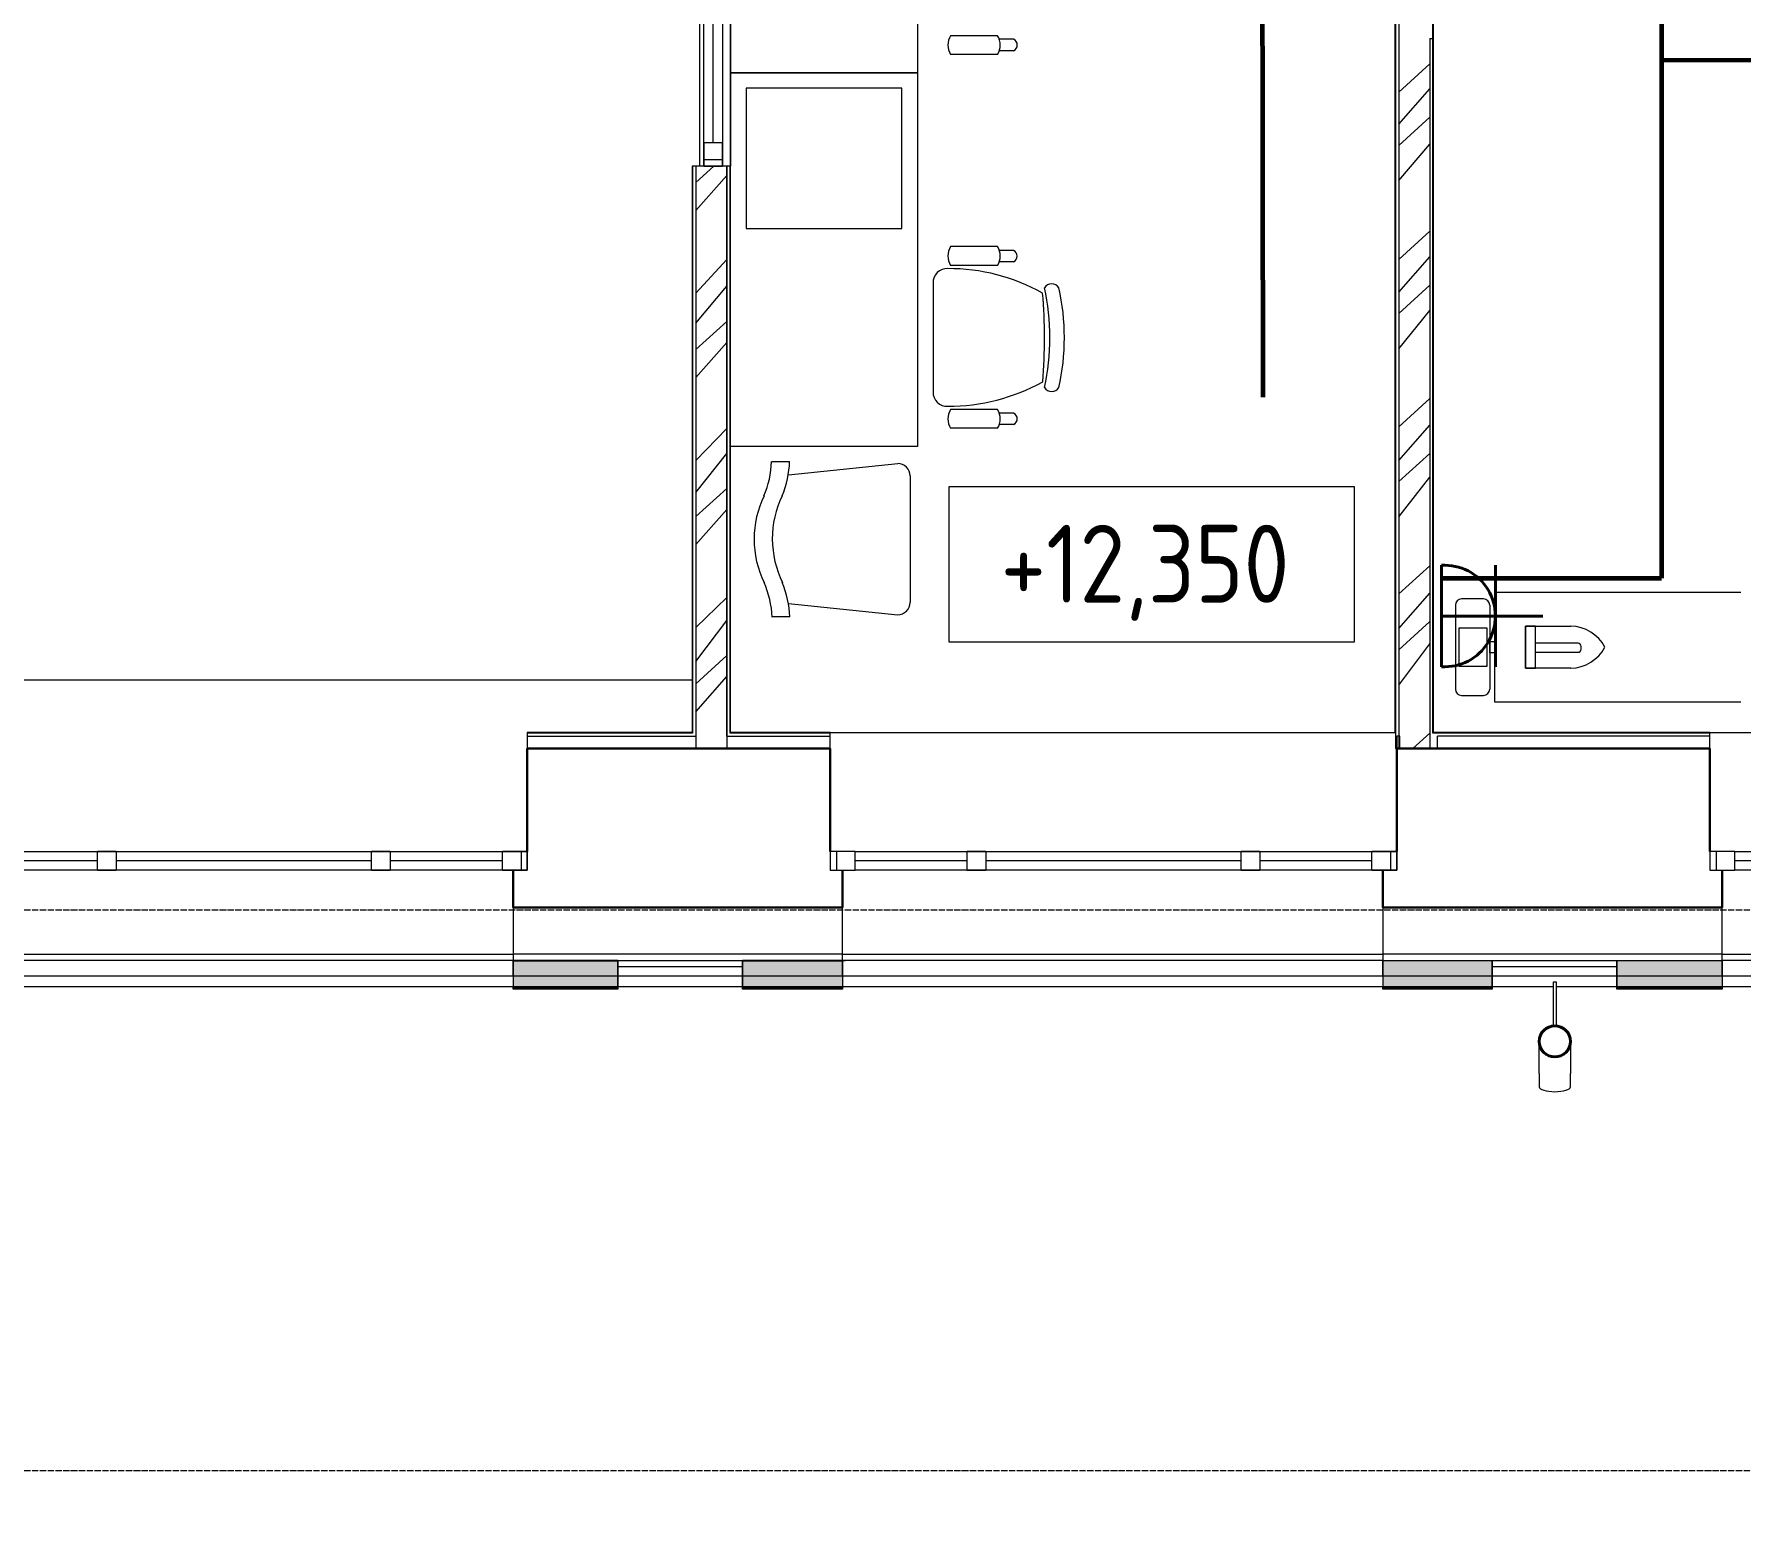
# Model space of a CAD drawing. Header units: millimetres. Extents: x -32 to 417638015, y -35 to 175284279.
# Drawn here: x 417421581 to 417427062, y 175231663 to 175236392 of the extents above; entities that cross this region are included whole.
import ezdxf

# ---------------------------------------------------------------- set-up
doc = ezdxf.new("R2010")
doc.units = ezdxf.units.MM
doc.linetypes.add('ADSK_Линия сетки', pattern=[25, 20, -2.5, 0, -2.5])
for name, color, linetype, lineweight in [('_ Окна', 7, 'Continuous', 9), ('_ЭМ_гофра', 5, 'Continuous', 60), ('Аннотация', 7, 'Continuous', 18), ('Обобщенные модели', 7, 'Continuous', 18), ('Ограждение', 7, 'Continuous', 9), ('Окна', 7, 'Continuous', 9), ('Оси', 253, 'Continuous', 9), ('Отметки', 7, 'Continuous', 9), ('Перекрытие', 7, 'Continuous', 18), ('Стены наружные', 7, 'Continuous', 18), ('Стены несущие', 7, 'Continuous', 30), ('Стены отделка', 7, 'Continuous', 30), ('Стены штриховка', 7, 'Continuous', 9), ('ТХ', 5, 'Continuous', 0), ('ТХ_Задание ЭОМ_СС', 6, 'Continuous', 0), ('ШТРИХОВКА', 252, 'Continuous', 15), ('ЭМ', 5, 'Continuous', 40)]:
    doc.layers.add(name, color=color, linetype=linetype, lineweight=lineweight)
doc.styles.add('GOST Common_1', font='GOST_Common.ttf', dxfattribs={"width": 0.9, "height": 250})
pattern_1 = [(45, (591.9394108331762, 243.9018102923292), (-269.4076836320746, 269.4076836320746), []), (45, (681.7420108331135, 243.9018102923292), (-269.4076836320746, 269.4076836320746), []), (45, (771.5446108331671, 243.9018102923292), (-269.4076836320746, 269.4076836320746), []), (45, (861.3474108331138, 243.9018102923292), (-269.4076836320746, 269.4076836320746), [])]

# ---------------------------------------------------------------- blocks, each defined once
blk = doc.blocks.new('_ЭМ_ТХ2_4 Этаж')
at = {"color": 8, "linetype": 'Continuous'}
for p, q in [((40422.37767770464, 4691.859851492321), (40271.19675428953, 4691.860188422477)), ((40473.71006087001, 4680.397958946865), (40427.99724602627, 4680.391090353703)), ((40422.37754348406, 4631.63498032371), (40271.19662006918, 4631.635317253866)), ((40473.78409831433, 4643.649634614805), (40428.17305241219, 4643.670647679581)), ((40422.37884325276, 4014.842688181423), (40271.19791983788, 4014.843025111579)), ((40473.78534452451, 4002.82548126507), (40428.17429852926, 4002.80467150289)), ((40422.37870902728, 3954.615493522477), (40271.19778561217, 3954.615830452633)), ((40473.71114328641, 3966.079480753964), (40427.99832846851, 3966.084229612941)), ((40214.93503715352, 3898.317783449995), (40214.93425676945, 3548.158486204906)), ((40422.37767770464, 3491.859851492321), (40271.19675428953, 3491.860188422477)), ((40473.71006087001, 3480.397958946865), (40427.99724602627, 3480.391090353703)), ((40422.37754348406, 3431.63498032371), (40271.19662006918, 3431.635317253866)), ((40473.78409831433, 3443.649634614805), (40428.17305241219, 3443.670647679581))]:
    blk.add_line(p, q, dxfattribs=at)
at = {"color": 8}
for p, q in [((41892.56395527555, 2863.815685875714), (41892.56395527555, 2593.815685875714)), ((41982.56395527555, 2883.815685875714), (41912.56395527555, 2883.815685875714)), ((42002.56395527555, 2863.815685875714), (42002.56395527555, 2593.815685875714)), ((42809.26577445699, 2903.815685875714), (42017.56395527555, 2903.815685875714)), ((42017.56395527555, 2903.815685875714), (42017.56395527555, 2553.815685875714)), ((41912.56395527555, 2573.815685875714), (41982.56395527555, 2573.815685875714)), ((42017.56395527555, 2553.815685875714), (42809.26577445699, 2553.815685875714))]:
    blk.add_line(p, q, dxfattribs=at)
for points in [[(42263.44396884958, 2661.315681737848), (42117.56395627777, 2661.315681737848), (42117.56395627777, 2796.315681737848), (42263.44396884958, 2796.315681737848)], [(42117.56395627777, 2741.302735877223), (42117.56395627777, 2712.374105346389)]]:
    blk.add_lwpolyline(points, dxfattribs=at)
for points in [[(42117.56395627777, 2661.315681737848), (42149.23025967399, 2661.315681737848), (42149.23025967399, 2796.315681737848), (42117.56395627777, 2796.315681737848)], [(41993.50993665887, 2666.724013634026), (41904.38983037902, 2666.724013634026), (41904.38983037902, 2790.907358117402), (41993.50993665887, 2790.907358117402)], [(42017.56395527555, 2710.315685875714), (42002.56395527555, 2710.315685875714), (42002.56395527555, 2747.315685875714), (42017.56395527555, 2747.315685875714)]]:
    blk.add_lwpolyline(points, close=True, dxfattribs=at)
blk.add_lwpolyline([(42149.23025967399, 2712.374105346389), (42286.28755672494, 2712.374105346389, 0.414213562373095), (42296.28755672494, 2722.374105346389), (42296.28755672494, 2731.302735877223, 0.414213562373095), (42286.28755672494, 2741.302735877223), (42149.23025967399, 2741.302735877223)], format="xyb", dxfattribs=at)
at = {"color": 8, "linetype": 'Continuous'}
for centre, radius, start, end in [((40321.21655616208, 4661.747641361013), 58.38480618134817, 148.9509723046046, 211.0487723123882), ((40372.35774161174, 4661.747527384883), 58.38485265115693, 328.9510123068154, 31.04877231238816), ((40465.26506167601, 4662.00755125143), 20.23648610886201, 294.895452310058, 65.33537231185224), ((40321.21772170507, 3984.728154559838), 58.38482941624959, 148.9509723046046, 211.0487723123659), ((40372.35890715475, 3984.728040583883), 58.38480618133872, 328.950982308906, 31.04877231236584), ((40465.19210664809, 3984.437397390589), 20.23648610886494, 294.895452310069, 65.33537231186311), ((40260.34696130053, 3898.912495784913), 45.41608186922892, 87.8134723070746, 180.7478723090623), ((40263.40384879286, 3319.831300061938), 624.4633710530684, 60.9067723080416, 90.12147231066433), ((40596.08172705302, 3867.170545193119), 28.12327221800075, 34.29147231012012, 145.7082723052362), ((38810.93071880189, 3722.527952314981), 1761.918570076576, 355.3938223140478, 4.654622310899385), ((39842.76492356716, 3722.525652712429), 747.5137961953538, 347.6019923051033, 12.39777231397826), ((39889.23473156776, 3722.525549147438), 747.5137961953548, 347.6019923051033, 12.39777231397826), ((40263.40866741833, 4126.635459578349), 624.4533800444574, 269.877972308325, 299.105892302794), ((40260.34594592125, 3547.565894945918), 45.4158030504315, 179.2518723108096, 272.1866373025553), ((40596.08108231865, 3577.87740246694), 28.12280751992464, 214.2900723028761, 325.7096423144107), ((40321.21655616208, 3461.747641361013), 58.38480618134817, 148.9509723046046, 211.0487723123659), ((40372.35774161174, 3461.747527384883), 58.38485265115693, 328.9510123067931, 31.04877231236584), ((40465.26506167601, 3462.00755125143), 20.23648610886201, 294.895452310069, 65.33537231186311)]:
    blk.add_arc(centre, radius, start, end, dxfattribs=at)
at = {"color": 8}
for centre, radius, start, end in [((41912.56395527555, 2863.815685875714), 20, 90, 180), ((41982.56395527555, 2863.815685875714), 20, 0, 90), ((42260.11817457, 2668.987956386991), 127.3711527563243, 28.01558753379226, 88.50377606933597), ((42260.11817457, 2788.643407118507), 127.3711527563243, 271.496223930664, 331.9844124662077), ((41912.56395527555, 2593.815685875714), 20, 180, 270), ((41982.56395527555, 2593.815685875714), 20, 270, 0)]:
    blk.add_arc(centre, radius, start, end, dxfattribs=at)
at = {"layer": 'ТХ', "color": 8}
for p, q in [((39696.94126051104, 3325.109031993081), (39754.45753656411, 3325.109031993081)), ((39750.54477267947, 3282.637522431789), (40101.77804603204, 3318.211408531468)), ((40141.36100464287, 3278.628449920885), (40141.36100464287, 2872.582663333102)), ((39750.54477267947, 2868.573590822227), (40101.77804603204, 2832.999704722548)), ((39754.99009467567, 2825.862430271751), (39697.20753956692, 2825.862430271751))]:
    blk.add_line(p, q, dxfattribs=at)
for points in [[(39564.93464696157, 4573.23813482745), (39564.93464696157, 5773.23813482745), (40164.93464696157, 5773.23813482745), (40164.93464696157, 4573.23813482745)], [(39564.93464696157, 3373.23813482745), (39564.93464696157, 4573.23813482745), (40164.93464696157, 4573.23813482745), (40164.93464696157, 3373.23813482745)], [(40114.93464696157, 4073.23813482745), (40114.93464696157, 4523.23813482745), (39614.93464696157, 4523.23813482745), (39614.93464696157, 4073.23813482745)]]:
    blk.add_lwpolyline(points, close=True, dxfattribs=at)
for centre, radius, start, end in [((39393.16730327277, 3334.183624413999), 303.3739814454822, 336.7530519051813, 358.2858997655657), ((39439.15208100525, 3336.338701459492), 315.5053656936938, 337.3039269431187, 357.9602610193967), ((40101.77804603229, 3278.628449920885), 39.58295861057559, 0, 90.00000000062532), ((39962.27292319336, 3075.455250665691), 321.8306803474504, 154.3612946005991, 179.9542785554311), ((40020.36951271968, 3075.348739078472), 321.8306803474504, 154.3612946005991, 179.9542785554311), ((39963.43199429715, 3075.966097810277), 322.9897488788007, 180.04506280802, 205.5918781138005), ((40038.44828892643, 3081.475098862109), 339.9600278277715, 180.9892830939127, 205.2718350659282), ((39397.12186093353, 2813.082115141122), 301.4106871721627, 2.37950289174873, 24.1383914908567), ((39439.68463911868, 2814.632760805398), 315.5053656918224, 2.039738980603243, 22.69607305688126), ((40101.77804603229, 2872.582663333131), 39.58295861057559, 269.9999999993747, 0)]:
    blk.add_arc(centre, radius, start, end, dxfattribs=at)
blk = doc.blocks.new('План 4 этажа')
at = {"layer": 'Ограждение', "transparency": 33554432}
for points in [[(32997.88409395548, 1874.938330652134), (33294.43941083325, 1874.938330652134), (33294.43941083325, 1961.125957870099), (32958.43891629408, 1961.125957870099), (32958.43891629408, 1874.938330652134)], [(33294.43941083325, 1961.125957870099), (33294.43941083325, 1962.133406089677), (32997.88409395548, 1961.125957870099)], [(33694.43941083323, 1874.938330652134), (34015.93396467053, 1874.938330652134), (34015.93396467053, 1961.125957870099), (33694.43941083323, 1961.125957870099), (33694.43941083323, 1877.133406089561)], [(36841.07742563516, 1961.125957870041), (36841.07742563516, 1962.133406089677), (36830.07742563516, 1961.125957870041)], [(32958.43891629408, 1869.34835541615), (33294.43941083325, 1869.34835541615), (33294.43941083325, 1870.614894916012), (32958.43891629408, 1870.614894916012)], [(35750.98425000394, 1869.34835541615), (36102.49553615824, 1869.34835541615), (36102.49553615824, 1870.614894916012), (35750.98425000394, 1870.614894916012)], [(36502.49553615824, 1869.34835541615), (36841.07742563516, 1869.34835541615), (36841.07742563516, 1870.614894915954), (36502.49553615824, 1870.614894915954)]]:
    blk.add_hatch(color=8, dxfattribs=at).paths.add_polyline_path(points)
h = blk.add_hatch(color=8, dxfattribs=at)
h.paths.add_polyline_path([(36102.49553615824, 1869.341723460471), (36102.49553615824, 1869.34835541615), (36083.31157526778, 1869.341723460471)])
h.paths.add_polyline_path([(36083.31157526778, 1874.938330652134), (36102.49553615824, 1874.938330652134), (36102.49553615824, 1961.125957870099), (35750.98425000394, 1961.125957870099), (35750.98425000394, 1874.938330652134)])
h = blk.add_hatch(color=8, dxfattribs=at)
h.paths.add_polyline_path([(36841.07742563516, 1869.341723460471), (36841.07742563516, 1869.34835541615), (36597.54948881982, 1869.341723460471)])
h.paths.add_polyline_path([(36841.07742563516, 1874.938330652134), (36841.07742563516, 1961.125957870041), (36502.49553615824, 1961.125957870041), (36502.49553615824, 1874.938330652134), (36597.54948881982, 1874.938330652134)])
h = blk.add_hatch(color=8, dxfattribs=at)
h.paths.add_polyline_path([(33694.43941083323, 1869.34835541615), (34015.93396467053, 1869.34835541615), (34015.93396467053, 1870.614894916012), (33694.43941083323, 1870.614894916012)])
h.paths.add_polyline_path([(34015.93396467053, 1873.194124740141), (34015.93396467053, 1873.642229574674), (33694.43941083323, 1873.194124740141)])
at = {"layer": 'Стены штриховка'}
h = blk.add_hatch(dxfattribs=at)
h.set_pattern_fill('ANSI34', color=8, scale=20)
h.set_pattern_definition(pattern_1)
h.paths.add_polyline_path([(35901.93941083318, 2642.133406092762), (35901.93941083318, 7357.139945119387), (35801.93941083318, 7357.139945119387), (35801.93941083318, 2642.13340609282)])
h.paths.add_polyline_path([(35801.93941083318, 8427.139945119387), (35901.93941083318, 8427.139945119387), (35901.93941083318, 8472.139945119445), (35801.93941083318, 8472.139945119445), (35801.93941083318, 8462.139945119387)])
h = blk.add_hatch(dxfattribs=at)
h.set_pattern_fill('ANSI34', color=8, scale=20)
h.set_pattern_definition(pattern_1)
h.paths.add_polyline_path([(33644.43941083318, 4512.139945119387), (33544.43941083318, 4512.139945119387), (33544.43941083318, 2642.13340609282), (33644.43941083318, 2642.13340609282)])
h.paths.add_polyline_path([(33644.43941083318, 6902.139945119387), (33544.43941083318, 6902.139945119387), (33544.43941083318, 6012.139945119387), (33644.43941083318, 6012.139945119387)])
at = {"layer": '_ Окна', "color": 8}
for p, q in [((33599.89695265175, 4588.139945119387), (33599.89695265176, 5224.139945119387)), ((33629.89695265175, 4532.139945119387), (33569.89695265175, 4532.139945119387)), ((32983.4389162939, 2312.133406091831), (32983.4389162939, 2252.133406091831)), ((33995.93396467052, 2312.133406091831), (33995.93396467052, 2252.133406091831)), ((35775.93396467052, 2312.133406091831), (35775.93396467052, 2252.133406091831)), ((36821.07742563507, 2312.133406091831), (36821.07742563507, 2252.133406091831)), ((31623.4389162939, 2282.133406091831), (31263.4389162939, 2282.133406091831)), ((32503.4389162939, 2282.133406091831), (31683.4389162939, 2282.133406091831)), ((32923.4389162939, 2282.133406091831), (32563.4389162939, 2282.133406091831)), ((34415.93396467052, 2282.133406091831), (34055.93396467052, 2282.133406091831)), ((35295.93396467052, 2282.133406091831), (34475.93396467052, 2282.133406091831)), ((35715.93396467052, 2282.133406091831), (35355.93396467052, 2282.133406091831)), ((37241.07742563507, 2282.133406091831), (36881.07742563507, 2282.133406091831))]:
    blk.add_line(p, q, dxfattribs=at)
at = {"layer": '_ Окна', "color": 8, "lineweight": 18}
for p, q in [((33569.89695265175, 4588.139945119387), (33629.89695265175, 4588.139945119387)), ((33569.89695265175, 4512.139945119387), (33569.89695265175, 4588.139945119387)), ((33629.89695265175, 4588.139945119387), (33629.89695265175, 4512.139945119387)), ((33629.89695265175, 4512.139945119387), (33569.89695265175, 4512.139945119387)), ((31623.4389162939, 2252.133406091831), (31623.4389162939, 2312.133406091831)), ((31623.4389162939, 2312.133406091831), (31683.4389162939, 2312.133406091831)), ((31683.4389162939, 2312.133406091831), (31683.4389162939, 2252.133406091831)), ((32503.4389162939, 2252.133406091831), (32503.4389162939, 2312.133406091831)), ((32503.4389162939, 2312.133406091831), (32563.4389162939, 2312.133406091831)), ((32563.4389162939, 2312.133406091831), (32563.4389162939, 2252.133406091831)), ((32923.4389162939, 2252.133406091831), (32923.4389162939, 2312.133406091831)), ((32923.4389162939, 2312.133406091831), (33003.4389162939, 2312.133406091831)), ((33003.4389162939, 2312.133406091831), (33003.4389162939, 2252.133406091831)), ((34055.93396467052, 2312.133406091831), (33975.93396467052, 2312.133406091831)), ((33975.93396467052, 2312.133406091831), (33975.93396467052, 2252.133406091831)), ((34055.93396467052, 2252.133406091831), (34055.93396467052, 2312.133406091831)), ((34415.93396467052, 2252.133406091831), (34415.93396467052, 2312.133406091831)), ((34415.93396467052, 2312.133406091831), (34475.93396467052, 2312.133406091831)), ((34475.93396467052, 2312.133406091831), (34475.93396467052, 2252.133406091831)), ((35295.93396467052, 2252.133406091831), (35295.93396467052, 2312.133406091831)), ((35295.93396467052, 2312.133406091831), (35355.93396467052, 2312.133406091831)), ((35355.93396467052, 2312.133406091831), (35355.93396467052, 2252.133406091831)), ((35715.93396467052, 2252.133406091831), (35715.93396467052, 2312.133406091831)), ((35715.93396467052, 2312.133406091831), (35795.93396467052, 2312.133406091831)), ((35795.93396467052, 2312.133406091831), (35795.93396467052, 2252.133406091831)), ((36881.07742563507, 2312.133406091831), (36801.07742563507, 2312.133406091831)), ((36801.07742563507, 2312.133406091831), (36801.07742563507, 2252.133406091831)), ((36881.07742563507, 2252.133406091831), (36881.07742563507, 2312.133406091831)), ((31683.4389162939, 2252.133406091831), (31623.4389162939, 2252.133406091831)), ((32563.4389162939, 2252.133406091831), (32503.4389162939, 2252.133406091831)), ((33003.4389162939, 2252.133406091831), (32923.4389162939, 2252.133406091831)), ((33975.93396467052, 2252.133406091831), (34055.93396467052, 2252.133406091831)), ((34475.93396467052, 2252.133406091831), (34415.93396467052, 2252.133406091831)), ((35355.93396467052, 2252.133406091831), (35295.93396467052, 2252.133406091831)), ((35795.93396467052, 2252.133406091831), (35715.93396467052, 2252.133406091831)), ((36801.07742563507, 2252.133406091831), (36881.07742563507, 2252.133406091831))]:
    blk.add_line(p, q, dxfattribs=at)
at = {"layer": 'Аннотация', "color": 8, "lineweight": 20}
for p, q in [((34358.74732649559, 2983.834982499888), (34358.74732649559, 3483.834982499888)), ((34358.74732649559, 3483.834982499888), (35658.74732649559, 3483.834982499888)), ((35658.74732649559, 3483.834982499888), (35658.74732649559, 2983.834982499888)), ((35658.74732649559, 2983.834982499888), (34358.74732649559, 2983.834982499888))]:
    blk.add_line(p, q, dxfattribs=at)
at = {"layer": 'Обобщенные модели', "color": 8}
for p, q in [((36298.36583447558, 1892.133406092529), (36298.3658344756, 1752.992188720556)), ((36308.36583447561, 1892.133406092529), (36298.36583447561, 1892.133406092529)), ((36308.3658344756, 1752.992188720556), (36308.36583447558, 1892.133406092529)), ((36253.36583447567, 1598.485955248703), (36253.36583447567, 1555.981818277622)), ((36353.36583447567, 1555.981818277622), (36353.36583447565, 1598.485955248703))]:
    blk.add_line(p, q, dxfattribs=at)
at = {"layer": 'Обобщенные модели', "color": 8, "flags": 128}
for points in [[(36253.36583447567, 1598.485955248703), (36253.36583447567, 1604.153695682471), (36253.36583447567, 1609.738214749959), (36253.36583447567, 1615.230578411953), (36253.36583447567, 1620.62200005824), (36253.36583447567, 1625.903854564356), (36253.36583447567, 1631.067692089709), (36253.36583447567, 1636.105251595902), (36253.36583447567, 1641.008474062372), (36253.36583447567, 1645.769515379041), (36253.36583447567, 1650.380758895539), (36253.36583447567, 1654.83482760581), (36253.36583447567, 1659.124595950125), (36253.36583447567, 1663.243201214296), (36253.36583447567, 1667.184054508398), (36253.36583447567, 1670.940851307882), (36253.36583447567, 1674.507581539219), (36253.36583447567, 1677.878539194993), (36253.36583447567, 1681.048331461963), (36253.36583447567, 1684.011887348723), (36253.36583447567, 1686.764465798042), (36253.36583447567, 1689.116536527756)], [(36353.36583447567, 1689.116536527814), (36353.36583447567, 1687.846155575477), (36353.36583447567, 1685.182644509361), (36353.36583447567, 1682.306283044105), (36353.36583447567, 1679.22167274449), (36353.36583447567, 1675.933748328884), (36353.36583447567, 1672.447769775114), (36353.36583447567, 1668.769313905097), (36353.36583447565, 1664.904265463585), (36353.36583447565, 1660.858807703597), (36353.36583447565, 1656.639412494551), (36353.36583447565, 1652.252829968638), (36353.36583447565, 1647.70607772225), (36353.36583447565, 1643.006429589004), (36353.36583447565, 1638.161404003331), (36353.36583447565, 1633.178751972679), (36353.36583447565, 1628.066444677359), (36353.36583447565, 1622.83266071853), (36353.36583447565, 1617.485773033986), (36353.36583447565, 1612.034335503413), (36353.36583447565, 1606.487069263938), (36353.36583447565, 1600.852848758281), (36353.36583447565, 1598.485955248703)]]:
    blk.add_lwpolyline(points, dxfattribs=at)
at = {"layer": 'Обобщенные модели', "color": 8}
for radius, start, end in [(52.00000000000003, 90, 270), (52.00000000000004, 270, 90)]:
    blk.add_arc((36303.36583447561, 1702.133406092529), radius, start, end, dxfattribs=at)
at = {"layer": 'Обобщенные модели', "color": 8, "lineweight": 40}
for radius, start, end in [(49.99999999999997, 90, 270), (49.99999999999996, 270, 90)]:
    blk.add_arc((36303.36583447576, 1702.133406092471), radius, start, end, dxfattribs=at)
at = {"layer": 'Обобщенные модели', "color": 8}
for major_axis, ratio, start_param, end_param in [((49.99999999999999, -6.469600222486296e-14), 0.3090169943749482, 3.141592653589785, 4.712388980384689), ((50.00000000000001, -1.091049232098692e-13), 0.3090169943749481, 4.712388980384695, 6.283185307179591)]:
    blk.add_ellipse((36303.36583447561, 1555.981818277622), major_axis=major_axis, ratio=ratio, start_param=start_param, end_param=end_param, dxfattribs=at)
at = {"layer": 'Ограждение', "color": 8}
for p, q in [((32958.43891629402, 1961.125957870099), (32958.43891629402, 1962.133406092762)), ((32958.43891629402, 1961.125957870099), (32958.43891629402, 1912.133406089561)), ((32958.43891629402, 1912.133406089561), (32958.43891629402, 1961.125957870099)), ((33294.43941083321, 1961.125957870099), (32958.43891629402, 1961.125957870099)), ((33294.43941083321, 1961.125957870099), (32958.43891629402, 1961.125957870099)), ((33294.43941083321, 1942.13340609282), (33294.43941083321, 1961.125957870099)), ((33294.43941083321, 1942.13340609282), (33294.43941083321, 1869.341723460471)), ((33294.43941083321, 1870.664890350483), (33294.43941083321, 1942.13340609282)), ((33694.43941083321, 1961.125957870041), (33694.43941083321, 1942.13340609282)), ((34015.93396467049, 1961.125957870099), (33694.43941083321, 1961.125957870099)), ((34015.93396467049, 1961.125957870099), (33694.43941083321, 1961.125957870099)), ((33694.43941083321, 1942.13340609282), (33694.43941083321, 1870.664890350425)), ((33694.43941083321, 1869.341723460471), (33694.43941083321, 1942.13340609282)), ((34015.93396467049, 1962.133406092762), (34015.93396467049, 1961.125957870099)), ((34015.93396467049, 1961.125957870099), (34015.93396467049, 1912.133406089561)), ((34015.93396467049, 1912.133406089561), (34015.93396467049, 1961.125957870041)), ((35750.98425000389, 1961.125957870041), (35750.98425000389, 1962.133406092762)), ((35750.98425000389, 1961.125957870099), (35750.98425000389, 1912.133406089561)), ((35750.98425000389, 1912.133406089561), (35750.98425000389, 1961.125957870041)), ((36102.49553615818, 1961.125957870041), (35750.98425000389, 1961.125957870041)), ((36102.49553615818, 1961.125957870041), (35750.98425000389, 1961.125957870041)), ((36102.49553615818, 1942.13340609282), (36102.49553615818, 1961.125957870041)), ((36102.49553615818, 1942.13340609282), (36102.49553615818, 1869.341723460471)), ((36102.49553615818, 1870.664890350425), (36102.49553615818, 1942.13340609282)), ((36502.49553615818, 1961.125957870041), (36502.49553615818, 1942.13340609282)), ((36841.07742563513, 1961.125957870041), (36502.49553615818, 1961.125957870041)), ((36841.07742563513, 1961.125957870041), (36502.49553615818, 1961.125957870041)), ((36502.49553615818, 1942.13340609282), (36502.49553615818, 1870.664890350425)), ((36502.49553615818, 1869.341723460471), (36502.49553615818, 1942.13340609282)), ((36830.07742563513, 1962.133406092704), (36841.07742563513, 1962.133406092704)), ((36841.07742563513, 1962.133406092704), (36841.07742563513, 1961.125957870041)), ((36841.07742563513, 1961.125957870041), (36841.07742563513, 1912.133406089561)), ((36841.07742563513, 1912.133406089561), (36841.07742563513, 1961.125957870041)), ((32958.43891629402, 1877.133406089561), (32958.43891629402, 1870.664890350483)), ((32958.43891629402, 1869.341723460471), (32958.43891629402, 1877.133406089561)), ((32958.43891629402, 1870.664890350483), (32958.43891629402, 1874.938330652134)), ((32958.43891629402, 1874.938330652134), (32958.43891629402, 1873.642229574674)), ((33294.43941083321, 1874.938330652134), (32958.43891629402, 1874.938330652134)), ((32958.43891629402, 1873.642229574674), (32958.43891629402, 1870.664890350483)), ((32958.43891629402, 1870.664890350483), (32958.43891629402, 1873.642229574674)), ((32958.43891629402, 1873.642229574674), (32958.43891629402, 1870.664890350483)), ((33294.43941083321, 1873.642229574674), (32958.43891629402, 1873.642229574674)), ((32958.43891629402, 1872.868074603728), (32958.43891629402, 1873.194124740141)), ((33294.43941083321, 1873.194124740141), (32958.43891629402, 1873.194124740141)), ((32958.43891629402, 1870.951010407007), (32958.43891629402, 1872.868074603728)), ((32958.43891629402, 1872.868074603728), (32958.43891629402, 1870.951010407007)), ((33294.43941083321, 1872.868074603728), (32958.43891629402, 1872.868074603728)), ((32958.43891629402, 1870.614894916012), (32958.43891629402, 1870.951010407007)), ((33294.43941083321, 1870.951010407007), (32958.43891629402, 1870.951010407007)), ((32958.43891629402, 1869.34835541615), (32958.43891629402, 1870.664890350483)), ((32958.43891629402, 1870.664890350483), (32958.43891629402, 1869.341723460471)), ((33294.43941083321, 1870.664890350483), (32958.43891629402, 1870.664890350483)), ((33294.43941083321, 1870.614894916012), (32958.43891629402, 1870.614894916012)), ((32958.43891629402, 1870.335607216111), (32958.43891629402, 1869.34835541615)), ((33294.43941083321, 1870.335607216111), (32958.43891629402, 1870.335607216111)), ((33294.43941083321, 1869.34835541615), (32958.43891629402, 1869.34835541615)), ((33294.43941083321, 1869.341723460471), (32958.43891629402, 1869.341723460471)), ((33294.43941083321, 1873.642229574674), (33294.43941083321, 1874.938330652134)), ((33294.43941083321, 1874.938330652134), (33294.43941083321, 1870.664890350483)), ((33294.43941083321, 1870.664890350483), (33294.43941083321, 1873.642229574674)), ((33294.43941083321, 1873.642229574674), (33294.43941083321, 1870.664890350483)), ((33294.43941083321, 1870.664890350483), (33294.43941083321, 1873.642229574674)), ((33294.43941083321, 1873.194124740141), (33294.43941083321, 1872.868074603728)), ((33294.43941083321, 1870.951010407007), (33294.43941083321, 1872.868074603728)), ((33294.43941083321, 1872.868074603728), (33294.43941083321, 1870.951010407007)), ((33294.43941083321, 1870.951010407007), (33294.43941083321, 1870.614894916012)), ((33294.43941083321, 1869.341723460471), (33294.43941083321, 1870.664890350483)), ((33294.43941083321, 1870.664890350483), (33294.43941083321, 1869.34835541615)), ((33294.43941083321, 1869.34835541615), (33294.43941083321, 1870.335607216111)), ((33694.43941083321, 1870.664890350425), (33694.43941083321, 1874.938330652134)), ((33694.43941083321, 1874.938330652134), (33694.43941083321, 1873.642229574674)), ((34015.93396467049, 1874.938330652134), (33694.43941083321, 1874.938330652134)), ((33694.43941083321, 1873.642229574674), (33694.43941083321, 1870.664890350425)), ((33694.43941083321, 1870.664890350483), (33694.43941083321, 1873.642229574674)), ((33694.43941083321, 1873.642229574674), (33694.43941083321, 1870.664890350483)), ((34015.93396467049, 1873.642229574674), (33694.43941083321, 1873.642229574674)), ((33694.43941083321, 1872.868074603728), (33694.43941083321, 1873.194124740141)), ((34015.93396467049, 1873.194124740141), (33694.43941083321, 1873.194124740141)), ((33694.43941083321, 1870.951010407007), (33694.43941083321, 1872.868074603728)), ((33694.43941083321, 1872.868074603728), (33694.43941083321, 1870.951010407007)), ((34015.93396467049, 1872.868074603728), (33694.43941083321, 1872.868074603728)), ((33694.43941083321, 1870.614894916012), (33694.43941083321, 1870.951010407007)), ((34015.93396467049, 1870.951010407007), (33694.43941083321, 1870.951010407007)), ((33694.43941083321, 1869.34835541615), (33694.43941083321, 1870.664890350483)), ((33694.43941083321, 1870.664890350483), (33694.43941083321, 1869.341723460471)), ((34015.93396467049, 1870.664890350425), (33694.43941083321, 1870.664890350425)), ((34015.93396467049, 1870.614894916012), (33694.43941083321, 1870.614894916012)), ((33694.43941083321, 1870.335607216111), (33694.43941083321, 1869.34835541615)), ((34015.93396467049, 1870.335607216111), (33694.43941083321, 1870.335607216111)), ((34015.93396467049, 1869.34835541615), (33694.43941083321, 1869.34835541615)), ((34015.93396467049, 1869.341723460471), (33694.43941083321, 1869.341723460471)), ((34015.93396467049, 1877.133406089561), (34015.93396467049, 1869.341723460471)), ((34015.93396467049, 1870.664890350425), (34015.93396467049, 1877.133406089561)), ((34015.93396467049, 1873.642229574674), (34015.93396467049, 1874.938330652134)), ((34015.93396467049, 1874.938330652134), (34015.93396467049, 1870.664890350425)), ((34015.93396467049, 1870.664890350483), (34015.93396467049, 1873.642229574674)), ((34015.93396467049, 1873.642229574674), (34015.93396467049, 1870.664890350483)), ((34015.93396467049, 1870.664890350483), (34015.93396467049, 1873.642229574674)), ((34015.93396467049, 1873.194124740141), (34015.93396467049, 1872.868074603728)), ((34015.93396467049, 1870.951010407007), (34015.93396467049, 1872.868074603728)), ((34015.93396467049, 1872.868074603728), (34015.93396467049, 1870.951010407007)), ((34015.93396467049, 1870.951010407007), (34015.93396467049, 1870.614894916012)), ((34015.93396467049, 1869.341723460471), (34015.93396467049, 1870.664890350483)), ((34015.93396467049, 1870.664890350483), (34015.93396467049, 1869.34835541615)), ((34015.93396467049, 1869.34835541615), (34015.93396467049, 1870.335607216111)), ((35750.98425000389, 1877.133406089561), (35750.98425000389, 1870.664890350425)), ((35750.98425000389, 1869.341723460471), (35750.98425000389, 1877.133406089561)), ((35750.98425000389, 1870.664890350425), (35750.98425000389, 1874.938330652134)), ((35750.98425000389, 1874.938330652134), (35750.98425000389, 1873.642229574674)), ((36102.49553615818, 1874.938330652134), (35750.98425000389, 1874.938330652134)), ((35750.98425000389, 1873.642229574674), (35750.98425000389, 1870.664890350425)), ((35750.98425000389, 1870.664890350425), (35750.98425000389, 1873.642229574674)), ((35750.98425000389, 1873.642229574674), (35750.98425000389, 1870.664890350425)), ((36102.49553615818, 1873.642229574674), (35750.98425000389, 1873.642229574674)), ((35750.98425000389, 1872.868074603728), (35750.98425000389, 1873.194124740141)), ((36102.49553615818, 1873.194124740141), (35750.98425000389, 1873.194124740141)), ((35750.98425000389, 1870.951010407007), (35750.98425000389, 1872.868074603728)), ((35750.98425000389, 1872.868074603728), (35750.98425000389, 1870.951010407007)), ((36102.49553615818, 1872.868074603728), (35750.98425000389, 1872.868074603728)), ((35750.98425000389, 1870.614894916012), (35750.98425000389, 1870.951010407007)), ((36102.49553615818, 1870.951010407007), (35750.98425000389, 1870.951010407007)), ((35750.98425000389, 1869.34835541615), (35750.98425000389, 1870.664890350425)), ((35750.98425000389, 1870.664890350425), (35750.98425000389, 1869.341723460471)), ((36102.49553615818, 1870.664890350425), (35750.98425000389, 1870.664890350425)), ((36102.49553615818, 1870.614894915954), (35750.98425000389, 1870.614894916012)), ((35750.98425000389, 1870.335607216111), (35750.98425000389, 1869.34835541615)), ((36102.49553615818, 1870.335607216111), (35750.98425000389, 1870.335607216111)), ((36102.49553615818, 1869.34835541615), (35750.98425000389, 1869.34835541615)), ((36102.49553615818, 1869.341723460471), (35750.98425000389, 1869.341723460471)), ((36102.49553615818, 1873.642229574674), (36102.49553615818, 1874.938330652134)), ((36102.49553615818, 1874.938330652134), (36102.49553615818, 1870.664890350425)), ((36102.49553615818, 1870.664890350425), (36102.49553615818, 1873.642229574674)), ((36102.49553615818, 1873.642229574674), (36102.49553615818, 1870.664890350425)), ((36102.49553615818, 1870.664890350425), (36102.49553615818, 1873.642229574674)), ((36102.49553615818, 1873.194124740141), (36102.49553615818, 1872.868074603728)), ((36102.49553615818, 1870.951010407007), (36102.49553615818, 1872.868074603728)), ((36102.49553615818, 1872.868074603728), (36102.49553615818, 1870.951010407007)), ((36102.49553615818, 1870.951010407007), (36102.49553615818, 1870.614894915954)), ((36102.49553615818, 1869.341723460471), (36102.49553615818, 1870.664890350425)), ((36102.49553615818, 1870.664890350425), (36102.49553615818, 1869.34835541615)), ((36102.49553615818, 1869.34835541615), (36102.49553615818, 1870.335607216111)), ((36502.49553615818, 1870.664890350425), (36502.49553615818, 1874.938330652134)), ((36502.49553615818, 1874.938330652134), (36502.49553615818, 1873.642229574674)), ((36841.07742563513, 1874.938330652134), (36502.49553615818, 1874.938330652134)), ((36502.49553615818, 1873.642229574674), (36502.49553615818, 1870.664890350425)), ((36502.49553615818, 1870.664890350425), (36502.49553615818, 1873.642229574674)), ((36502.49553615818, 1873.642229574674), (36502.49553615818, 1870.664890350425)), ((36841.07742563513, 1873.642229574674), (36502.49553615818, 1873.642229574674)), ((36502.49553615818, 1872.868074603728), (36502.49553615818, 1873.194124740141)), ((36841.07742563513, 1873.194124740141), (36502.49553615818, 1873.194124740141)), ((36502.49553615818, 1870.951010407007), (36502.49553615818, 1872.868074603728)), ((36502.49553615818, 1872.868074603728), (36502.49553615818, 1870.951010407007)), ((36841.07742563513, 1872.868074603728), (36502.49553615818, 1872.868074603728)), ((36502.49553615818, 1870.614894915954), (36502.49553615818, 1870.951010407007)), ((36841.07742563513, 1870.951010407007), (36502.49553615818, 1870.951010407007)), ((36502.49553615818, 1869.34835541615), (36502.49553615818, 1870.664890350425)), ((36502.49553615818, 1870.664890350425), (36502.49553615818, 1869.341723460471)), ((36841.07742563513, 1870.664890350425), (36502.49553615818, 1870.664890350425)), ((36841.07742563513, 1870.614894915954), (36502.49553615818, 1870.614894915954)), ((36502.49553615818, 1870.335607216053), (36502.49553615818, 1869.34835541615)), ((36841.07742563513, 1870.335607216053), (36502.49553615818, 1870.335607216053)), ((36841.07742563513, 1869.34835541615), (36502.49553615818, 1869.34835541615)), ((36841.07742563513, 1869.341723460471), (36502.49553615818, 1869.341723460471)), ((36841.07742563513, 1877.133406089561), (36841.07742563513, 1869.341723460471)), ((36841.07742563513, 1870.664890350425), (36841.07742563513, 1877.133406089561)), ((36841.07742563513, 1873.642229574674), (36841.07742563513, 1874.938330652134)), ((36841.07742563513, 1874.938330652134), (36841.07742563513, 1870.664890350425)), ((36841.07742563513, 1870.664890350425), (36841.07742563513, 1873.642229574674)), ((36841.07742563513, 1873.642229574674), (36841.07742563513, 1870.664890350425)), ((36841.07742563513, 1870.664890350425), (36841.07742563513, 1873.642229574674)), ((36841.07742563513, 1873.194124740141), (36841.07742563513, 1872.868074603728)), ((36841.07742563513, 1870.951010407007), (36841.07742563513, 1872.868074603728)), ((36841.07742563513, 1872.868074603728), (36841.07742563513, 1870.951010407007)), ((36841.07742563513, 1870.951010407007), (36841.07742563513, 1870.614894915954)), ((36841.07742563513, 1869.341723460471), (36841.07742563513, 1870.664890350425)), ((36841.07742563513, 1870.664890350425), (36841.07742563513, 1869.34835541615)), ((36841.07742563513, 1869.34835541615), (36841.07742563513, 1870.335607216053))]:
    blk.add_line(p, q, dxfattribs=at)
at = {"layer": 'Окна', "color": 8}
for p, q in [((33569.89695265176, 4588.139945119387), (33569.89695265176, 5224.139945119387)), ((33629.89695265182, 5224.139945119387), (33629.89695265182, 4588.139945119387)), ((33569.89695265175, 4588.139945119387), (33569.89695265175, 4512.139945119387)), ((33629.89695265175, 4512.139945119387), (33629.89695265175, 4588.139945119387)), ((33569.89695265175, 4512.139945119387), (33629.89695265175, 4512.139945119387)), ((31263.4389162939, 2312.133406091947), (31623.4389162939, 2312.133406091947)), ((31683.4389162939, 2312.133406091831), (31623.4389162939, 2312.133406091831)), ((31683.4389162939, 2312.133406091947), (32503.4389162939, 2312.133406091947)), ((32563.4389162939, 2312.133406091831), (32503.4389162939, 2312.133406091831)), ((32563.4389162939, 2312.133406091947), (32923.4389162939, 2312.133406091947)), ((33003.4389162939, 2312.133406091831), (32923.4389162939, 2312.133406091831)), ((33003.4389162939, 2252.133406091831), (33003.4389162939, 2312.133406091831)), ((34055.93396467052, 2312.133406091831), (33975.93396467052, 2312.133406091831)), ((33975.93396467052, 2312.133406091831), (33975.93396467052, 2252.133406091831)), ((34055.93396467052, 2312.133406091947), (34415.93396467052, 2312.133406091947)), ((34475.93396467052, 2312.133406091831), (34415.93396467052, 2312.133406091831)), ((34475.93396467052, 2312.133406091947), (35295.93396467052, 2312.133406091889)), ((35355.93396467052, 2312.133406091831), (35295.93396467052, 2312.133406091831)), ((35355.93396467052, 2312.133406091889), (35715.93396467052, 2312.133406091889)), ((35795.93396467052, 2312.133406091831), (35715.93396467052, 2312.133406091831)), ((35795.93396467052, 2252.133406091831), (35795.93396467052, 2312.133406091831)), ((36881.07742563507, 2312.133406091831), (36801.07742563507, 2312.133406091831)), ((36801.07742563507, 2312.133406091831), (36801.07742563507, 2252.133406091831)), ((36881.07742563507, 2312.133406091889), (37241.07742563507, 2312.133406091889)), ((31623.4389162939, 2252.133406091831), (31263.4389162939, 2252.133406091831)), ((31623.4389162939, 2252.133406091831), (31683.4389162939, 2252.133406091831)), ((32503.4389162939, 2252.133406091831), (31683.4389162939, 2252.133406091831)), ((32503.4389162939, 2252.133406091831), (32563.4389162939, 2252.133406091831)), ((32923.4389162939, 2252.133406091831), (32563.4389162939, 2252.133406091831)), ((32923.4389162939, 2252.133406091831), (33003.4389162939, 2252.133406091831)), ((33975.93396467052, 2252.133406091831), (34055.93396467052, 2252.133406091831)), ((34415.93396467052, 2252.133406091831), (34055.93396467052, 2252.133406091831)), ((34415.93396467052, 2252.133406091831), (34475.93396467052, 2252.133406091831)), ((35295.93396467052, 2252.133406091831), (34475.93396467052, 2252.133406091831)), ((35295.93396467052, 2252.133406091831), (35355.93396467052, 2252.133406091831)), ((35715.93396467052, 2252.133406091831), (35355.93396467052, 2252.133406091831)), ((35715.93396467052, 2252.133406091831), (35795.93396467052, 2252.133406091831)), ((36801.07742563507, 2252.133406091831), (36881.07742563507, 2252.133406091831)), ((37241.07742563507, 2252.133406091831), (36881.07742563507, 2252.133406091831))]:
    blk.add_line(p, q, dxfattribs=at)
at = {"layer": 'Оси', "color": 8, "linetype": 'ADSK_Линия сетки'}
for p, q in [((-10052.17750458437, 2124.489036623097), (51155.03272199619, 2124.489036622923)), ((-10052.17750458437, 324.4890366230975), (51155.03272199613, 324.4890366229229))]:
    blk.add_line(p, q, dxfattribs=at)
at = {"layer": 'Перекрытие', "color": 8}
blk.add_line((33532.43941083318, 2862.13340609282), (16671.25271163404, 2862.133406092937), dxfattribs=at)
at = {"layer": 'Стены наружные', "color": 8}
for p, q in [((33557.89695265272, 4512.139945119387), (33557.89695265272, 6012.139945119387)), ((33656.43941083318, 6012.139945119387), (33656.43941083318, 4512.139945119387)), ((33975.93396467064, 2694.13340609282), (35791.93941083341, 2694.13340609282)), ((36801.07742563507, 2694.13340609282), (38621.07742563507, 2694.13340609282)), ((31223.43891629402, 1982.13340609282), (32958.43891629402, 1982.13340609282)), ((34015.93396467064, 1982.13340609282), (35750.93396467064, 1982.13340609282)), ((36841.07742563507, 1982.13340609282), (38576.07742563507, 1982.13340609282)), ((32958.43891629402, 1962.13340609282), (31223.43891629402, 1962.13340609282)), ((35750.93396467052, 1962.13340609282), (34015.93396467064, 1962.13340609282)), ((34015.93396467064, 1962.133406089677), (34025.07522232516, 1962.133406089677)), ((36830.07742563507, 1962.133406089677), (36841.07742563507, 1962.133406089677)), ((38576.07742563507, 1962.13340609282), (36841.07742563507, 1962.13340609282)), ((8460.180587742012, 1912.133406089677), (39661.07609150128, 1912.133406089561)), ((36298.53620534413, 1877.133406089561), (30494.43941083318, 1877.133406089619)), ((32958.43891629402, 1912.133406089561), (32958.43891629402, 1877.133406089561)), ((34015.9339646704, 1912.133406089561), (34015.9339646704, 1877.133406089561)), ((35750.98425000382, 1912.133406089561), (35750.98425000382, 1877.133406089561)), ((36502.49553615809, 1877.133406089561), (36308.2883886674, 1877.133406089561)), ((41822.00930412405, 1877.133406089561), (36502.49553615809, 1877.133406089561)), ((36841.07742563507, 1912.133406089561), (36841.07742563507, 1877.133406089561))]:
    blk.add_line(p, q, dxfattribs=at)
at = {"layer": 'Стены несущие', "color": 8}
for p, q in [((33003.43891629402, 2642.13340609282), (33975.93396467052, 2642.13340609282)), ((33003.43891629402, 2642.13340609282), (33003.43891629402, 2312.133406091831)), ((33975.93396467052, 2312.133406091831), (33975.93396467052, 2642.13340609282)), ((35795.93396467052, 2642.13340609282), (36801.07742563507, 2642.13340609282)), ((35795.93396467052, 2642.13340609282), (35795.93396467052, 2312.133406091831)), ((36801.07742563507, 2312.133406091831), (36801.07742563507, 2642.13340609282)), ((32958.43891629402, 2252.133406091831), (32958.43891629402, 2132.13340609282)), ((34015.93396467064, 2132.13340609282), (34015.93396467064, 2252.133406091831)), ((35750.93396467052, 2252.133406091831), (35750.93396467052, 2132.13340609282)), ((36841.07742563507, 2132.13340609282), (36841.07742563507, 2252.133406091831)), ((34015.93396467064, 2132.13340609282), (32958.43891629402, 2132.13340609282)), ((35750.93396467052, 2132.13340609282), (36841.07742563507, 2132.13340609282))]:
    blk.add_line(p, q, dxfattribs=at)
at = {"layer": 'Стены отделка', "color": 8, "lineweight": 9}
for p, q in [((35789.93941083306, 7357.139945119387), (35789.93941083306, 2694.13340609282)), ((35911.93941083318, 4847.139945119387), (35911.93941083318, 5007.139945119445)), ((35913.93941083306, 2694.13340609282), (35913.93941083306, 4982.139945119445)), ((33656.43941083318, 4512.139945119387), (33532.43941083318, 4512.139945119387)), ((33532.43941083318, 4512.139945119387), (33532.43941083318, 2694.13340609282)), ((33544.43941083318, 4512.139945119387), (33544.43941083318, 2682.13340609282)), ((33644.43941083318, 2682.13340609282), (33644.43941083318, 4512.139945119387)), ((33656.43941083318, 2694.13340609282), (33656.43941083318, 4512.139945119387)), ((33003.43891629402, 2694.13340609282), (33003.43891629402, 2642.13340609282)), ((33532.43941083318, 2694.13340609282), (33003.43891629402, 2694.13340609282)), ((33975.93396467052, 2694.13340609282), (33656.43941083318, 2694.13340609282)), ((33975.93396467052, 2642.13340609282), (33975.93396467052, 2694.13340609282)), ((36801.07742563507, 2694.13340609282), (35913.93941083306, 2694.13340609282)), ((36801.07742563507, 2642.13340609282), (36801.07742563507, 2694.13340609282)), ((33003.43891629402, 2682.13340609282), (33015.07876929722, 2682.13340609282)), ((35791.93941083341, 2642.13340609282), (35926.93941083318, 2642.13340609282)), ((35805.07522232516, 2682.13340609282), (35795.93396467052, 2682.13340609282)), ((35795.93396467052, 2682.13340609282), (35795.93396467052, 2642.13340609282)), ((35805.07522232516, 2642.13340609282), (35805.07522232516, 2682.13340609282)), ((32958.43891629402, 2132.13340609282), (32958.43891629402, 1962.13340609282)), ((34015.93396467064, 1962.13340609282), (34015.93396467064, 2132.13340609282)), ((35750.93396467052, 2132.13340609282), (35750.93396467052, 1962.13340609282)), ((36841.07742563507, 1962.13340609282), (36841.07742563507, 2132.13340609282)), ((34015.93396467064, 1982.13340609282), (32958.43891629402, 1982.13340609282)), ((36841.07742563507, 1982.13340609282), (35750.93396467052, 1982.13340609282)), ((32958.43891629402, 1962.13340609282), (34015.93396467064, 1962.13340609282)), ((33294.43941083318, 1962.133406089619), (32958.43891629402, 1962.133406089619)), ((32958.43891629402, 1962.133406089619), (32958.43891629402, 1961.133406089619)), ((32958.43891629402, 1961.133406089619), (33294.43941083318, 1961.133406089619)), ((33294.43941083318, 1962.13340609282), (33294.43941083318, 1942.13340609282)), ((33294.43941083318, 1942.13340609282), (33694.43941083318, 1942.13340609282)), ((34015.9339646704, 1962.133406089619), (33694.43941083318, 1962.133406089619)), ((33694.43941083318, 1942.13340609282), (33694.43941083318, 1961.133406089619)), ((33694.43941083318, 1961.133406089619), (34015.9339646704, 1961.133406089619)), ((34015.9339646704, 1961.133406089619), (34015.9339646704, 1962.133406089619)), ((35750.93396467052, 1962.13340609282), (36841.07742563507, 1962.13340609282)), ((36102.49553615809, 1962.13340609282), (36102.49553615809, 1942.13340609282)), ((36102.49553615809, 1942.13340609282), (36502.49553615809, 1942.13340609282)), ((36502.49553615809, 1942.13340609282), (36502.49553615809, 1962.13340609282))]:
    blk.add_line(p, q, dxfattribs=at)
at = {"layer": 'Стены штриховка', "color": 8}
for p, q in [((35791.93941083329, 7357.139945119387), (35791.93941083329, 2642.13340609282)), ((35801.93941083318, 7357.139945119328), (35801.93941083318, 2642.13340609282)), ((35911.93941083306, 2692.13340609282), (35911.93941083306, 4977.133406092762)), ((35901.93941083318, 4922.139945119387), (35901.93941083318, 2642.13340609282)), ((35901.93941083318, 4922.139945119387), (35911.93941083318, 4922.139945119445)), ((33534.43941083341, 4512.139945119387), (33534.43941083341, 2692.13340609282)), ((33544.43941083318, 4512.139945119387), (33544.43941083318, 2642.13340609282)), ((33644.43941083318, 4512.139945119387), (33644.43941083306, 2642.13340609282)), ((33654.43941083318, 2692.13340609282), (33654.43941083318, 4512.139945119387)), ((33534.43941083341, 2692.13340609282), (33003.43891629402, 2692.13340609282)), ((33975.93396467052, 2692.13340609282), (33654.43941083318, 2692.13340609282)), ((36801.07742563507, 2692.133406092762), (35911.93941083329, 2692.13340609282)), ((33015.07876929722, 2682.13340609282), (33544.43941083318, 2682.13340609282)), ((33644.43941083318, 2682.13340609282), (33975.93396467052, 2682.13340609282)), ((35926.93941083318, 2642.13340609282), (35926.93941083318, 2682.133406092762)), ((36801.07742563507, 2682.133406092762), (35926.93941083318, 2682.13340609282))]:
    blk.add_line(p, q, dxfattribs=at)
at = {"layer": 'Отметки', "color": 8, "lineweight": 20, "insert": (34523.50110031408, 3360.542058487481), "char_height": 250, "width": 1164.590942835932, "attachment_point": 1, "line_spacing_factor": 1.022761013168346, "style": 'GOST Common_1'}
blk.add_mtext('+12,350', dxfattribs=at)
blk = doc.blocks.new('1м розетка IP20')
at = {"layer": 'ЭМ', "color": 5}
for p, q in [((-10.46755168188247, 162.7321568910265), (-10.46755168192612, -162.7321568912412)), ((163.0684657593665, 162.7321568816078), (163.0684657593374, -162.7321569010965)), ((-10.46755168189702, -1.091393642127514e-10), (315.4856732268672, -3.637978807091713e-11))]:
    blk.add_line(p, q, dxfattribs=at)
blk.add_arc((0, 0), 163.0684657580474, 266.3195877734414, 93.6804122265587, dxfattribs=at)

msp = doc.modelspace()

# ---------------------------------------------------------------- linework, layer by layer
at = {"layer": '_ЭМ_гофра', "linetype": 'ByBlock'}
for points in [[(417425527.2864204, 175235225.541762), (417425521.5271394, 175239737.5749534), (417426807.2162645, 175239737.5749534), (417426807.2162645, 175243409.5324046)], [(417426807.2162645, 175239737.5749534), (417426807.2162645, 175234645.3892597)], [(417428650.8989577, 175236305.8030959), (417426807.2162645, 175236307.6581788)], [(417426099.8989577, 175234645.3892597), (417426807.2162645, 175234645.3892597)]]:
    msp.add_lwpolyline(points, dxfattribs=at)

# ---------------------------------------------------------------- block references
at = {"layer": 'ТХ_Задание ЭОМ_СС', "lineweight": 50}
msp.add_blockref('_ЭМ_ТХ2_4 Этаж', (417384252.4643108, 175231694.5649611), dxfattribs=at)
at = {"layer": 'ШТРИХОВКА'}
msp.add_blockref('План 4 этажа', (417390160.9595469, 175231455.6631508), dxfattribs=at)
at = {"layer": 'ЭМ'}
msp.add_blockref('1м розетка IP20', (417426110.3665094, 175234523.4344795), dxfattribs=at)

doc.saveas('drawing.dxf')
